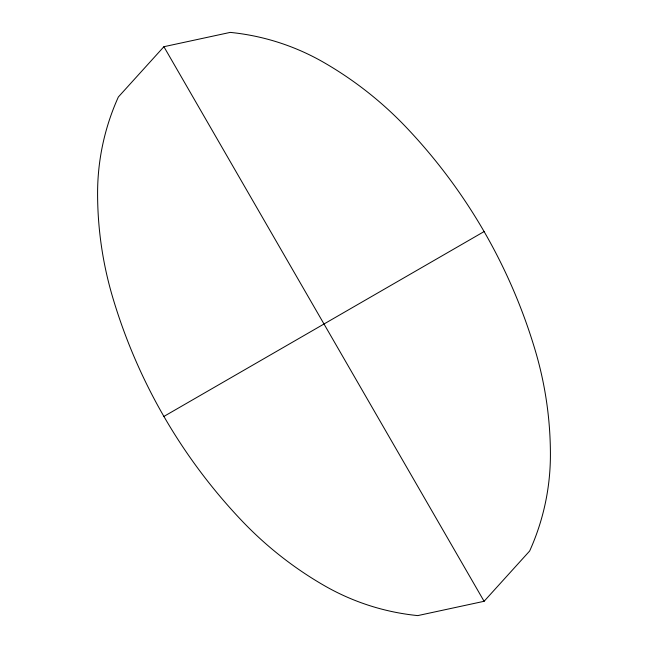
<?xml version="1.0" encoding="UTF-8"?>
<svg xmlns="http://www.w3.org/2000/svg" width="648" height="648" viewBox="0 0 648 648"><rect width="100%" height="100%" fill="white"/><g stroke="black" fill="none" stroke-linecap="round" stroke-linejoin="round"><path stroke-width="0.97" d="M163.904 46.705L118.357 96.981A233.628 233.628 0 0 0 97.589 193.282A365.893 365.893 0 0 0 112.744 297.513A552.768 552.768 0 0 0 241.315 520.198A365.893 365.893 0 0 0 324 585.436A233.628 233.628 0 0 0 417.782 615.6L484.096 601.295L529.643 551.019A233.628 233.628 0 0 0 550.411 454.718A365.893 365.893 0 0 0 535.256 350.487A552.768 552.768 0 0 0 406.685 127.802A365.893 365.893 0 0 0 324 62.564A233.628 233.628 0 0 0 230.218 32.4L163.904 46.705L484.096 601.295M163.904 416.429L484.096 231.571"/></g></svg>
